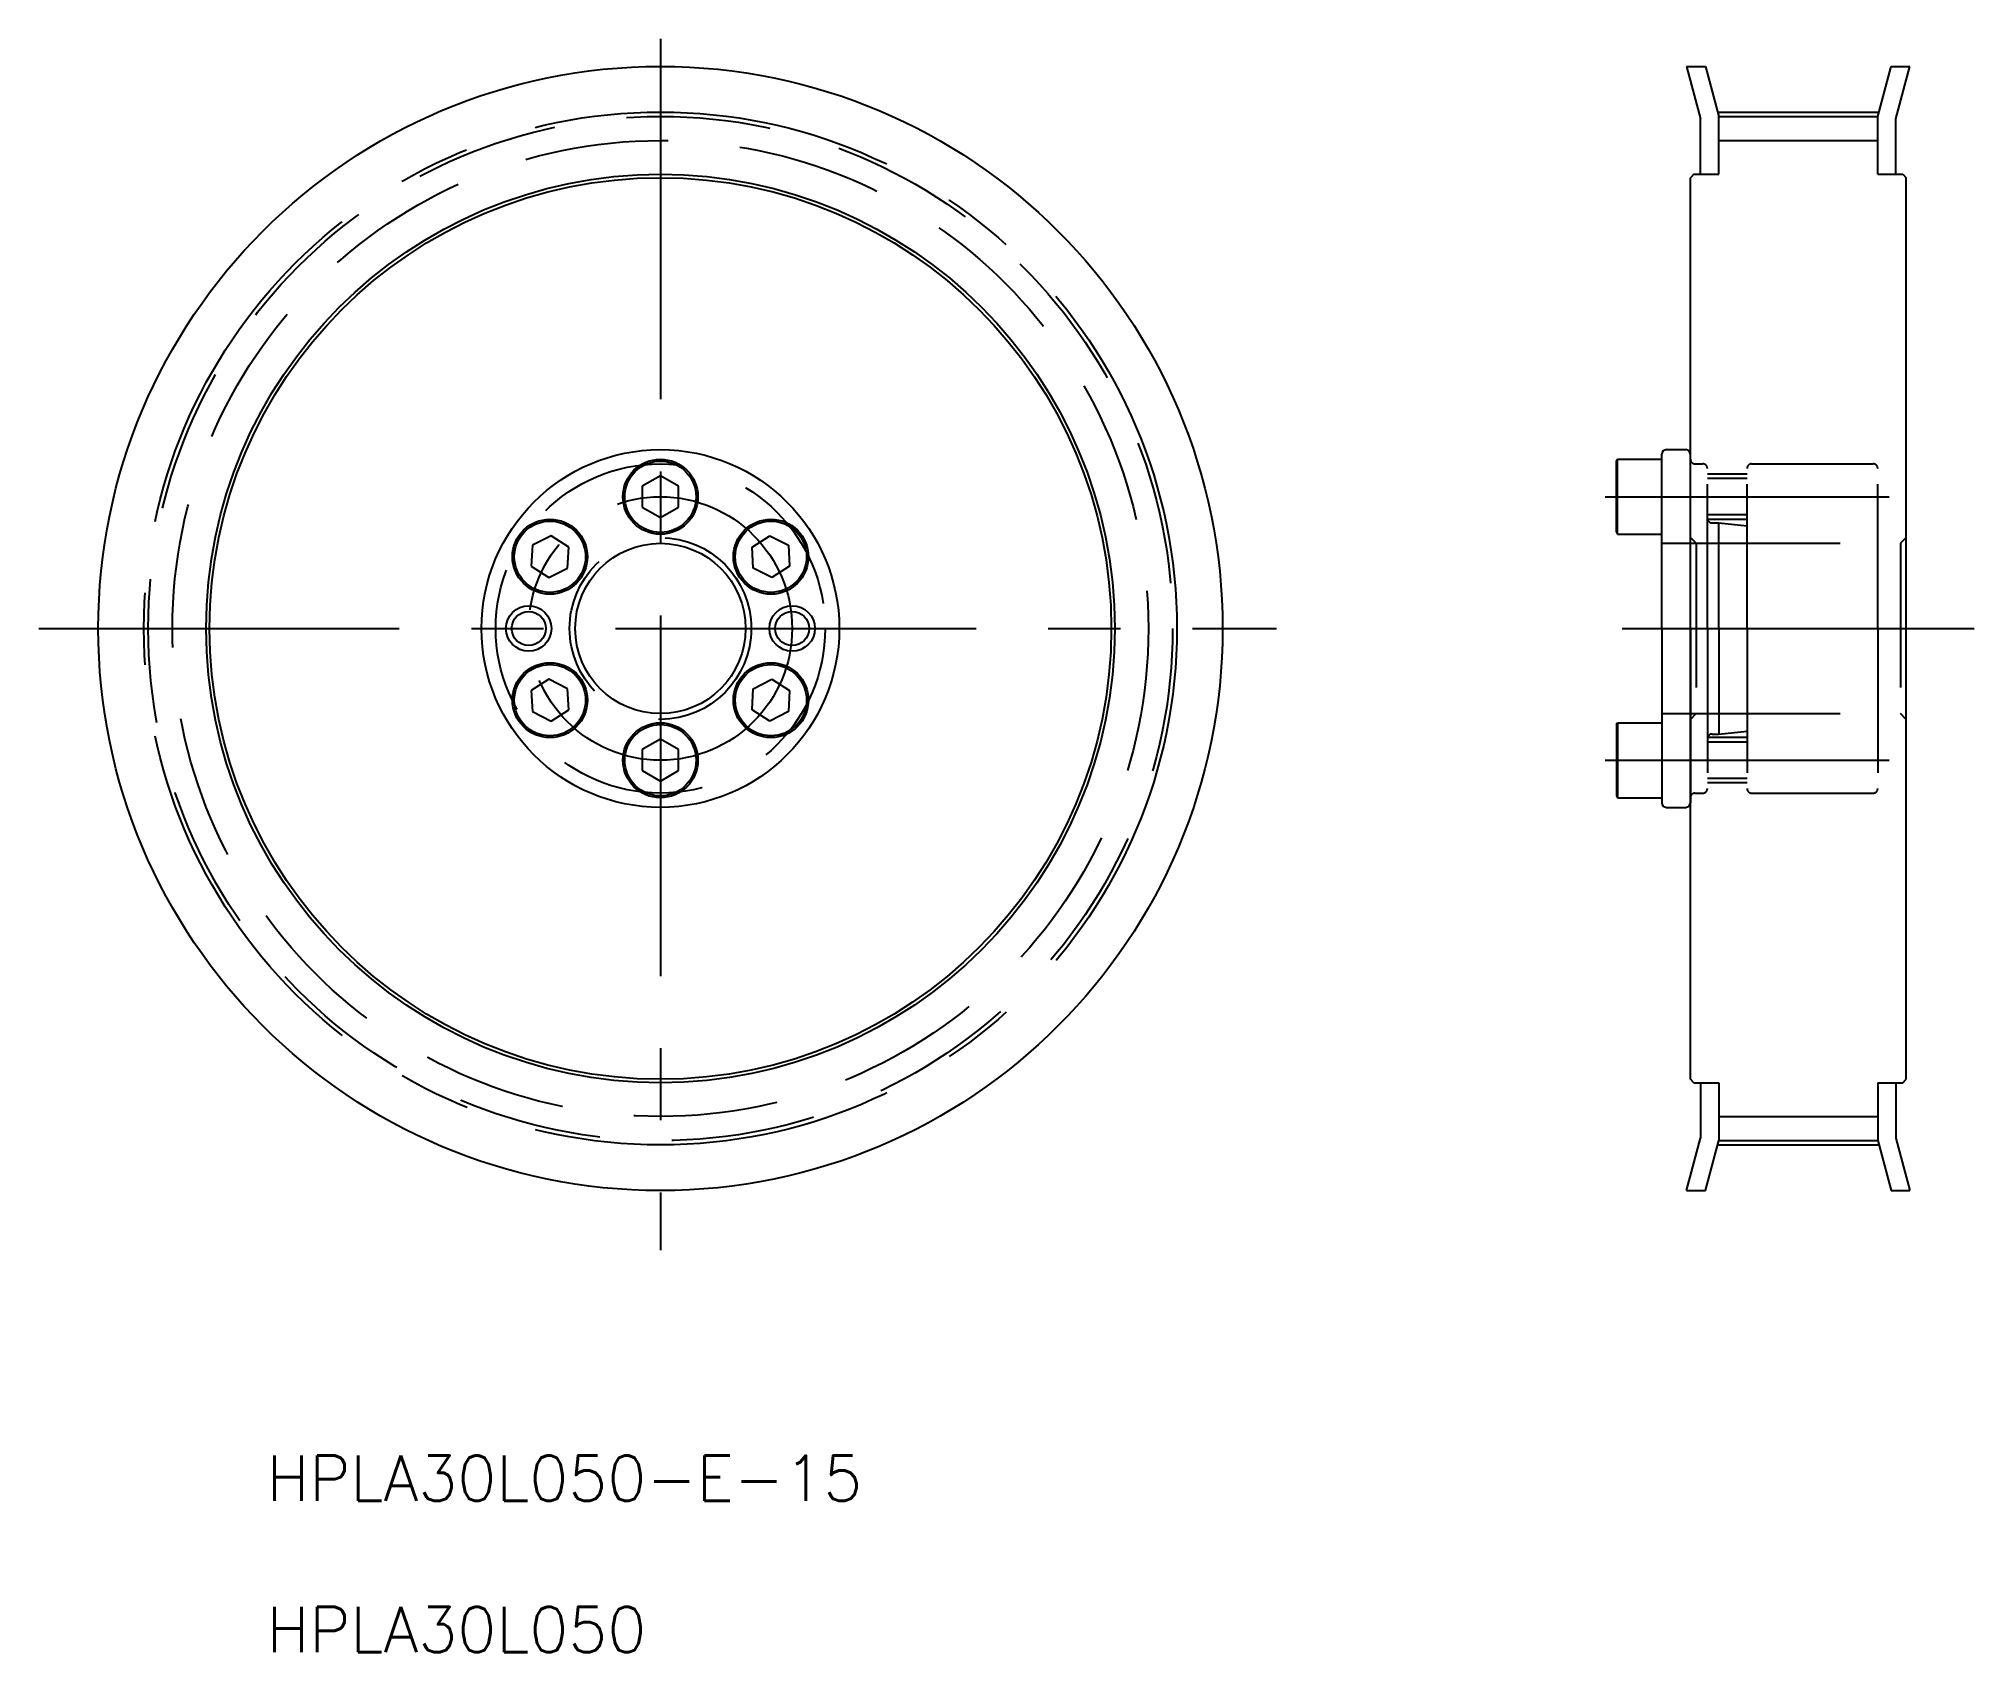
# Model space of a CAD drawing. Extents: x -5 to 165, y 12 to 154.
import ezdxf

# ---------------------------------------------------------------- set-up
doc = ezdxf.new("R2010")
doc.units = 0
doc.linetypes.add('CENTER', pattern=[50.8, 31.75, -6.35, 6.35, -6.35])
doc.linetypes.add('DASHED', pattern=[19.05, 12.7, -6.35])
doc.layers.get('0').update_dxf_attribs({"linetype": 'CONTINUOUS'})
doc.layers.add('CENTER', color=1, linetype='CENTER')
doc.styles.add('MISUMI', font='txt.shx')

# ---------------------------------------------------------------- blocks, each defined once
blk = doc.blocks.new('*U5')
at = {"color": 7, "linetype": 'CONTINUOUS', "style": 'MISUMI'}
for s, p in [('HPLA30L050-E-15', (15.05, 25.31)), ('HPLA30L050', (15.05, 11.98))]:
    blk.add_text(s, height=4, dxfattribs=at).set_placement(p)

msp = doc.modelspace()

# ---------------------------------------------------------------- linework, layer by layer
at = {"color": 7, "linetype": 'CONTINUOUS'}
for p, q in [((140.09, 151.64), (141.32, 147.03)), ((140.09, 151.64), (141.75, 151.64)), ((141.75, 151.64), (142.92, 147.24)), ((156.92, 147.24), (158.1, 151.64)), ((158.1, 151.64), (159.76, 151.64)), ((158.52, 147.03), (159.76, 151.64)), ((141.32, 142.14), (141.32, 147.03)), ((142.92, 147.24), (156.92, 147.24)), ((142.92, 142.14), (142.92, 147.24)), ((156.92, 142.14), (156.92, 147.24)), ((158.52, 142.14), (158.52, 147.03)), ((156.92, 144.69), (156.92, 144.69)), ((156.92, 143.42), (156.92, 143.42)), ((140.72, 142.14), (140.42, 141.84)), ((140.42, 62.44), (140.42, 141.84)), ((140.72, 142.14), (142.92, 142.14)), ((156.92, 142.14), (159.12, 142.14)), ((159.12, 142.14), (159.42, 141.84)), ((159.42, 62.44), (159.42, 141.84)), ((138.32, 117.89), (140.02, 117.89)), ((133.92, 116.88), (134.02, 117.04)), ((133.92, 110.61), (133.92, 116.88)), ((134.02, 110.44), (134.02, 117.04)), ((134.02, 117.04), (137.92, 117.04)), ((137.92, 102.14), (137.92, 117.49)), ((137.92, 110.44), (137.92, 117.04)), ((140.42, 102.14), (140.42, 117.49)), ((49.73, 115.59), (48.13, 114.67)), ((48.13, 114.67), (48.13, 112.82)), ((51.33, 114.67), (49.73, 115.59)), ((50.53, 115.13), (50.53, 115.13)), ((50.93, 114.9), (50.93, 114.9)), ((51.33, 112.82), (51.33, 114.67)), ((137.92, 111.74), (137.92, 115.74)), ((48.13, 112.82), (49.73, 111.9)), ((49.73, 111.9), (51.33, 112.82)), ((38.45, 109.47), (38.35, 107.62)), ((40.1, 110.31), (38.45, 109.47)), ((41.65, 109.3), (40.1, 110.31)), ((41.55, 107.46), (41.65, 109.3)), ((57.81, 109.3), (59.36, 110.31)), ((57.91, 107.46), (57.81, 109.3)), ((59.36, 110.31), (61.01, 109.47)), ((61.01, 109.47), (61.1, 107.62)), ((133.92, 110.61), (134.02, 110.44)), ((134.02, 110.44), (137.92, 110.44)), ((38.35, 107.62), (39.9, 106.62)), ((39.9, 106.62), (41.55, 107.46)), ((59.55, 106.62), (57.91, 107.46)), ((61.1, 107.62), (59.55, 106.62)), ((137.92, 102.14), (137.92, 86.79)), ((140.42, 102.14), (140.42, 86.79)), ((39.9, 97.67), (38.35, 96.67)), ((41.55, 96.83), (39.9, 97.67)), ((57.91, 96.83), (59.55, 97.67)), ((59.55, 97.67), (61.1, 96.67)), ((38.35, 96.67), (38.45, 94.82)), ((41.65, 94.99), (41.55, 96.83)), ((57.81, 94.99), (57.91, 96.83)), ((61.1, 96.67), (61.01, 94.82)), ((38.45, 94.82), (40.1, 93.98)), ((40.1, 93.98), (41.65, 94.99)), ((59.36, 93.98), (57.81, 94.99)), ((61.01, 94.82), (59.36, 93.98)), ((133.92, 93.68), (134.02, 93.84)), ((134.02, 93.84), (137.92, 93.84)), ((134.02, 93.84), (134.02, 87.24)), ((137.92, 93.84), (137.92, 87.24)), ((49.73, 92.39), (48.13, 91.47)), ((51.33, 91.47), (49.73, 92.39)), ((133.92, 93.68), (133.92, 87.41)), ((137.92, 92.54), (137.92, 88.54)), ((48.13, 91.47), (48.13, 89.62)), ((51.33, 89.62), (51.33, 91.47)), ((48.13, 89.62), (49.73, 88.7)), ((49.73, 88.7), (51.33, 89.62)), ((133.92, 87.41), (134.02, 87.24)), ((134.02, 87.24), (137.92, 87.24)), ((138.32, 86.39), (140.02, 86.39)), ((140.72, 62.14), (140.42, 62.44)), ((140.72, 62.14), (142.92, 62.14)), ((141.32, 62.14), (141.32, 57.26)), ((142.92, 62.14), (142.92, 57.04)), ((156.92, 62.14), (156.92, 57.04)), ((156.92, 62.14), (159.12, 62.14)), ((158.52, 62.14), (158.52, 57.26)), ((159.12, 62.14), (159.42, 62.44)), ((140.09, 52.64), (141.32, 57.26)), ((141.75, 52.64), (142.92, 57.04)), ((142.92, 57.04), (156.92, 57.04)), ((156.92, 57.04), (158.1, 52.64)), ((158.52, 57.26), (159.76, 52.64)), ((140.09, 52.64), (141.75, 52.64)), ((158.1, 52.64), (159.76, 52.64))]:
    msp.add_line(p, q, dxfattribs=at)
at = {"color": 3, "linetype": 'CONTINUOUS'}
for p, q in [((142.92, 145.11), (156.92, 145.11)), ((142.92, 59.17), (156.92, 59.17))]:
    msp.add_line(p, q, dxfattribs=at)
at = {"color": 3, "linetype": 'DASHED'}
for p, q in [((140.83, 116.64), (141.52, 116.64)), ((141.92, 102.14), (141.92, 116.24)), ((145.42, 102.14), (145.42, 116.24)), ((145.82, 116.64), (156.52, 116.64)), ((156.92, 102.14), (156.92, 116.24)), ((145.42, 115.74), (141.92, 115.74)), ((145.42, 115.34), (141.92, 115.34)), ((145.42, 112.14), (141.92, 112.14)), ((145.42, 111.74), (141.94, 111.74)), ((142.33, 111.44), (142.92, 111.44)), ((142.92, 111.44), (145.42, 111.19)), ((142.92, 102.14), (142.92, 111.44)), ((137.92, 109.64), (156.92, 109.64)), ((140.42, 110.14), (140.92, 109.64)), ((140.92, 109.64), (158.92, 109.64)), ((140.92, 109.64), (140.92, 94.64)), ((159.42, 110.14), (158.92, 109.64)), ((158.92, 109.64), (158.92, 94.64)), ((141.92, 102.14), (141.92, 88.04)), ((142.92, 102.14), (142.92, 92.84)), ((145.42, 102.14), (145.42, 88.04)), ((156.92, 102.14), (156.92, 88.04)), ((137.92, 94.64), (156.92, 94.64)), ((140.42, 94.14), (140.92, 94.64)), ((140.92, 94.64), (158.92, 94.64)), ((159.42, 94.14), (158.92, 94.64)), ((145.42, 92.14), (141.92, 92.14)), ((145.42, 92.54), (141.94, 92.54)), ((142.33, 92.84), (142.92, 92.84)), ((142.92, 92.84), (145.42, 93.09)), ((145.42, 88.94), (141.92, 88.94)), ((140.83, 87.64), (141.52, 87.64)), ((145.42, 88.54), (141.92, 88.54)), ((145.82, 87.64), (156.52, 87.64))]:
    msp.add_line(p, q, dxfattribs=at)
at = {"color": 7, "linetype": 'CONTINUOUS'}
for centre, radius in [((49.73, 102.14), 49.5), ((49.73, 102.14), 40), ((49.73, 102.14), 39.7), ((49.73, 102.14), 15.75), ((49.73, 113.74), 3.3), ((49.73, 113.74), 3.14), ((40, 108.46), 3.3), ((40, 108.46), 3.14), ((59.46, 108.46), 3.3), ((59.46, 108.46), 3.14), ((49.73, 102.14), 7.5), ((38.13, 102.14), 1.5), ((61.33, 102.14), 1.5), ((40, 95.83), 3.3), ((40, 95.83), 3.14), ((59.46, 95.83), 3.3), ((59.46, 95.83), 3.14), ((49.73, 90.54), 3.3), ((49.73, 90.54), 3.14)]:
    msp.add_circle(centre, radius, dxfattribs=at)
at = {"color": 3, "linetype": 'DASHED'}
for radius in [45.1, 42.97, 14.5, 8]:
    msp.add_circle((49.73, 102.14), radius, dxfattribs=at)
at = {"color": 3}
for centre in [(38.13, 102.14), (61.33, 102.14)]:
    msp.add_circle(centre, 2, dxfattribs=at)
at = {"color": 7, "linetype": 'CONTINUOUS'}
for centre, start, end in [((138.32, 117.49), 90, 180), ((140.02, 117.49), 0, 90), ((138.32, 86.79), 180, 270), ((140.02, 86.79), 270, 0)]:
    msp.add_arc(centre, 0.4, start, end, dxfattribs=at)
at = {"color": 3, "linetype": 'DASHED'}
for centre, radius, start, end in [((140.83, 117.05), 0.41, 180, 270), ((141.52, 116.24), 0.4, 0, 90), ((145.82, 116.24), 0.4, 90, 180), ((156.52, 116.24), 0.4, 0, 90), ((142.33, 111.85), 0.41, 180, 270), ((142.33, 92.43), 0.41, 90, 180), ((140.83, 87.23), 0.41, 90, 180), ((141.52, 88.04), 0.4, 270, 0), ((145.82, 88.04), 0.4, 180, 270), ((156.52, 88.04), 0.4, 270, 0)]:
    msp.add_arc(centre, radius, start, end, dxfattribs=at)
at = {"layer": 'CENTER', "color": 1, "linetype": 'CENTER'}
for p, q in [((49.73, 154.08), (49.73, 47.4)), ((142.82, 147.62), (157.03, 147.62)), ((132.92, 113.74), (157.92, 113.74)), ((-5.02, 102.14), (103.98, 102.14)), ((134.42, 102.14), (165.42, 102.14)), ((132.92, 90.54), (157.92, 90.54)), ((142.82, 56.66), (157.03, 56.66))]:
    msp.add_line(p, q, dxfattribs=at)
for radius in [45.48, 11.6]:
    msp.add_circle((49.73, 102.14), radius, dxfattribs=at)

# ---------------------------------------------------------------- block references
at = {"color": 7, "linetype": 'CONTINUOUS'}
msp.add_blockref('*U5', (0, 0), dxfattribs=at)

doc.saveas('drawing.dxf')
